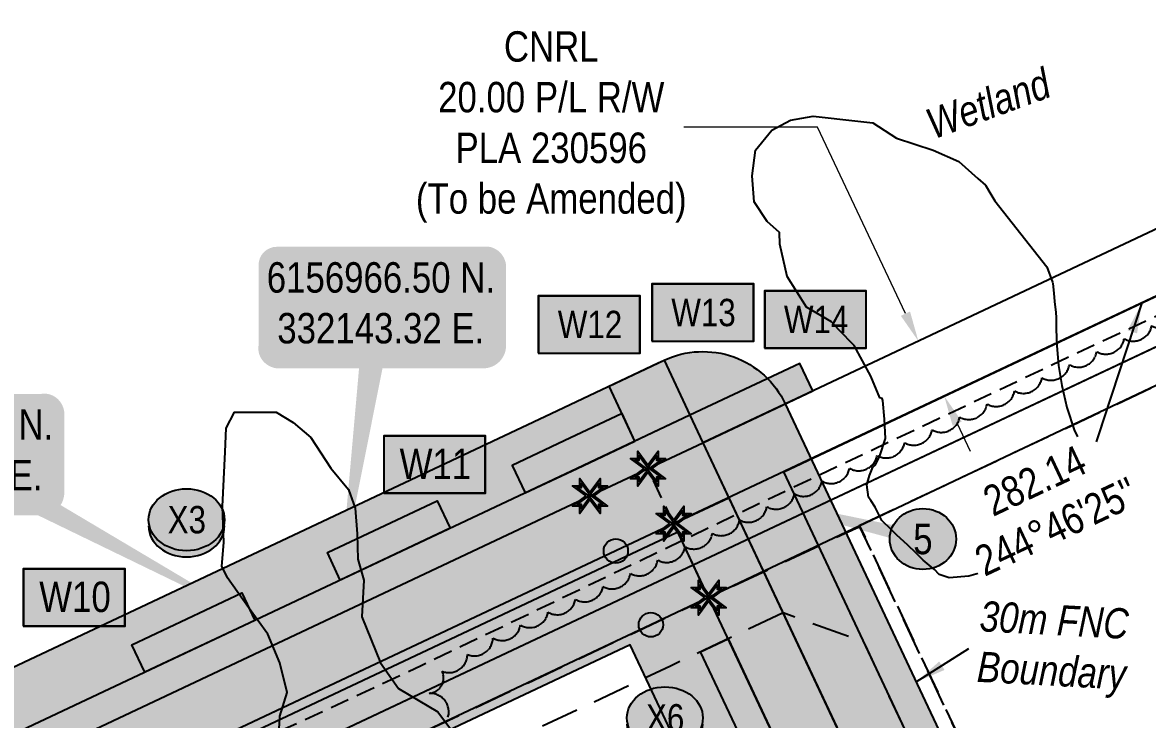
# Model space of a CAD drawing. Extents: x 328899 to 333357, y 6155734 to 6158534.
# Drawn here: x 332038.7 to 332409, y 6156920.6 to 6157149.9 of the extents above; entities that cross this region are included whole.
import ezdxf
from ezdxf.enums import TextEntityAlignment as Align

# ---------------------------------------------------------------- set-up
doc = ezdxf.new("R2010")
doc.units = 0
doc.header["$LTSCALE"] = 5
for name, pattern in [('0', [1, 1, 0]), ('foc-ACCESSROAD', [3.75, 2.5, -1.25]), ('foc-TRAV', [1.875, 1.25, -0.625]), ('UG_PIPE', [1.875, 1.25, -0.625])]:
    doc.linetypes.add(name, pattern=pattern)
for name, color, linetype in [('AS-PIPE-UG', 44, 'UG_PIPE'), ('C-AR', 13, 'foc-ACCESSROAD'), ('C-RW', 13, 'Continuous'), ('C-WS', 13, 'foc-ACCESSROAD'), ('DETAIL-T', 7, 'Continuous'), ('F-RW', 190, 'Continuous'), ('L-BD', 7, 'Continuous'), ('L-MON', 1, 'Continuous'), ('P-CROSSINGS', 250, 'Continuous'), ('P-ELEVATION', 7, 'Continuous'), ('P-FNC BUFFER-H 30m', 51, 'Continuous'), ('P-FNC BUFFER-T', 40, 'Continuous'), ('P-PROPOSED', 10, 'Continuous'), ('P-PROPOSED-H', 21, 'Continuous'), ('P-TEMP-BLOCKS', 250, 'Continuous'), ('P-TEMP-BLUE', 146, 'Continuous'), ('P-TRAV', 4, 'foc-TRAV'), ('P-WORKAREA', 113, 'Continuous'), ('P-WORKAREA-H', 111, 'Continuous'), ('T-BUSH', 110, '0'), ('WETLAND', 143, 'Continuous'), ('WETLAND-T', 146, 'Continuous')]:
    doc.layers.add(name, color=color, linetype=linetype)
doc.layers.add('C-RW-T', color=13, linetype='Continuous', lineweight=9)
doc.layers.add('P-EXISTINGDISPO', color=175, linetype='Continuous', plot=False)
doc.layers.add('P-TEMP-BLUE-H', color=7, linetype='Continuous', true_color=0x99e6ff)
doc.styles.add('80', font='ARIALN.TTF', dxfattribs={"height": 10})
doc.styles.add('80CG', font='ARIALN.TTF', dxfattribs={"height": 10})
doc.styles.add('80L', font='ARIALN.TTF', dxfattribs={"height": 10})
doc.styles.add('Crossing', font='ARIALN.TTF', dxfattribs={"height": 10})
doc.dimstyles.new('Compass 5 000', dxfattribs={"dimscale": 5, "dimtxt": 9, "dimasz": 2, "dimexe": 0.2, "dimexo": 0.0625, "dimgap": 0.5, "dimtad": 0, "dimtih": 1, "dimtoh": 1, "dimzin": 0, "dimdsep": 46, "dimtxsty": '80CG', "dimcen": 0.1, "dimse1": 1, "dimse2": 1, "dimclrd": 256, "dimclrt": 256, "dimaunit": 1, "dimadec": 4, "dimazin": 0, "dimtfac": 0.06, "dimtofl": 0, "dimtmove": 0, "dimatfit": 1, "dimfxl": 0.2, "dimtolj": 1, "dimtzin": 0, "dimlwd": -1, "dimarcsym": 0})

# ---------------------------------------------------------------- blocks, each defined once
blk = doc.blocks.new('fdia')
at = {"color": 255, "const_width": 1}
blk.add_lwpolyline([(-0.5, 0, 1), (0.5, 0, 1)], format="xyb", close=True, dxfattribs=at)
blk = doc.blocks.new('Fdiaa')
blk.add_blockref('fdia', (0, 0))
blk = doc.blocks.new('fdib')
at = {"color": 1, "const_width": 1.6}
blk.add_lwpolyline([(-0.3999999999996362, 0, 0.9999999999999998), (0.3999999999996362, 0, 1)], format="xyb", close=True, dxfattribs=at)
at = {"color": 1}
blk.add_circle((0, 0), 0.8, dxfattribs=at)
blk = doc.blocks.new('Fdibb')
blk.add_blockref('fdib', (0, 0))
blk = doc.blocks.new('fdicc')
for name in ['Fdibb', 'Fdiaa']:
    blk.add_blockref(name, (0, 0))
blk = doc.blocks.new('FDI')
blk.add_blockref('fdicc', (0, 0))
blk = doc.blocks.new('xing2')
h = blk.add_hatch(color=50)
h.dxf.hatch_style = 1
edge = h.paths.add_edge_path()
edge.add_ellipse((0, 0), major_axis=(-12.5, 0), ratio=0.8162973455633619, start_angle=0, end_angle=360)
h = blk.add_hatch(color=250)
h.dxf.hatch_style = 1
edge = h.paths.add_edge_path()
edge.add_ellipse((0, -2.047489049626165), major_axis=(-12.5, 0), ratio=0.8162973455633619, start_angle=0, end_angle=180)
edge.add_line((12.5, -2.047489049626165), (12.5, 0))
edge.add_ellipse((0, 0), major_axis=(-12.5, 0), ratio=0.8162973455633619, start_angle=0, end_angle=180, ccw=False)
edge.add_line((-12.5, 0), (-12.5, -2.047489049626165))
at = {"color": 250}
blk.add_ellipse((0, 0), major_axis=(-12.5, 0), ratio=0.8162973455633619, dxfattribs=at)
blk.add_ellipse((0, -2.047489049626165), major_axis=(-12.5, 0), ratio=0.8162973455633619, start_param=0, end_param=3.141592653589793, dxfattribs=at)
at = {"color": 250, "style": 'Crossing'}
blk.add_attdef('CROSSING', text='', height=9, dxfattribs=at).set_placement((0.08916442567715421, 0.0199513138486509), align=Align.MIDDLE_CENTER)
at = {"color": 250, "style": 'Crossing', "flags": 1}
for tag, p in [('OWNER', (0.08916442567715421, -12.49201765665748)), ('DESCRIPTION', (0.08916442567715421, -25.770021277247)), ('LOCATION', (0.08916442567715421, -39.30337514164421)), ('DWG_REF', (0.08916442567715421, -52.83672900604233))]:
    blk.add_attdef(tag, text='', height=9, dxfattribs=at).set_placement(p, align=Align.MIDDLE_CENTER)
blk = doc.blocks.new('Temp_Area5')
at = {"true_color": 0x99e6ff}
h = blk.add_hatch(color=141, dxfattribs=at)
h.dxf.hatch_style = 1
h.paths.add_polyline_path([(-16.82711371331243, -9.436567862801894), (16.33187767662457, -9.436567862801894), (16.33187767662457, 9.053714016554295), (-16.82711371331243, 9.053714016554295)])
at = {"color": 250}
for points in [[(-17.02711371331247, -9.636567862801712), (16.53187767662462, -9.636567862801712), (16.53187767662462, 9.253714016554113), (-17.02711371331247, 9.253714016554113)], [(-16.92711371331245, -9.536567862801803), (16.43187767662459, -9.536567862801803), (16.43187767662459, 9.153714016554204), (-16.92711371331245, 9.153714016554204)]]:
    blk.add_lwpolyline(points, close=True, dxfattribs=at)
at = {"color": 250, "style": '80L'}
blk.add_attdef('TEMPORARY', text='', height=9, dxfattribs=at).set_placement((0.001048257894581184, -0.1484938545327168), align=Align.MIDDLE_CENTER)
blk = doc.blocks.new('*U61')
h = blk.add_hatch(color=254)
edge = h.paths.add_edge_path()
edge.add_line((-33.99999999999998, -20), (33.99999999999998, -20))
edge.add_arc((33.99999999999999, -13.99999999999999), 6.000000000000007, 269.9999999999999, 359.9999999999999)
edge.add_line((39.99999999999999, -14), (39.99999999999999, 12.5))
edge.add_arc((33.99999999999999, 12.49999999999999), 6.000000000000007, 6.785183320455494e-14, 90.00000000000007)
edge.add_line((33.99999999999998, 18.5), (-33.99999999999998, 18.5))
edge.add_arc((-33.99999999999999, 12.49999999999999), 6.000000000000007, 89.99999999999993, 179.9999999999999)
edge.add_line((-39.99999999999999, 12.5), (-39.99999999999999, -14))
edge.add_arc((-33.99999999999999, -13.99999999999999), 6.000000000000007, 180, 270.0000000000001)
at = {"color": 1, "flags": 128}
blk.add_lwpolyline([(-33.99999999999998, -20, 3, 3, 0), (33.99999999999998, -20, 3, 3, 0.4142135623730951), (39.99999999999999, -14, 3, 3, 0), (39.99999999999999, 12.5, 3, 0, 0.4142135623730951), (33.99999999999998, 18.5, 0, 0, 0), (-33.99999999999998, 18.5, 0, 0, 0.4142135623730951), (-39.99999999999999, 12.5, 0, 0, 0), (-39.99999999999999, -14, 0, 3, 0.4142135623730951)], format="xyseb", close=True, dxfattribs=at)
blk.add_lwpolyline([(104.2117593591908, -56.04302892790226, 0, 10, 0), (0, 0, 5, 5, 0)], format="xyseb", dxfattribs=at)
at = {"color": 1, "style": '80'}
blk.add_attdef('ENTER_TEXT_001', (-36.33356070941338, -4.996589358799454), '', height=10, dxfattribs=at)
blk = doc.blocks.new('*U62')
h = blk.add_hatch(color=254)
edge = h.paths.add_edge_path()
edge.add_line((-33.99999999999998, -20), (33.99999999999998, -20))
edge.add_arc((33.99999999999999, -13.99999999999999), 6.000000000000007, 269.9999999999999, 359.9999999999999)
edge.add_line((39.99999999999999, -14), (39.99999999999999, 12.5))
edge.add_arc((33.99999999999999, 12.49999999999999), 6.000000000000007, 6.785183320455494e-14, 90.00000000000007)
edge.add_line((33.99999999999998, 18.5), (-33.99999999999998, 18.5))
edge.add_arc((-33.99999999999999, 12.49999999999999), 6.000000000000007, 89.99999999999993, 179.9999999999999)
edge.add_line((-39.99999999999999, 12.5), (-39.99999999999999, -14))
edge.add_arc((-33.99999999999999, -13.99999999999999), 6.000000000000007, 180, 270.0000000000001)
at = {"color": 1, "flags": 128}
blk.add_lwpolyline([(-33.99999999999998, -20, 3, 3, 0), (33.99999999999998, -20, 3, 3, 0.4142135623730951), (39.99999999999999, -14, 3, 3, 0), (39.99999999999999, 12.5, 3, 0, 0.4142135623730951), (33.99999999999998, 18.5, 0, 0, 0), (-33.99999999999998, 18.5, 0, 0, 0.4142135623730951), (-39.99999999999999, 12.5, 0, 0, 0), (-39.99999999999999, -14, 0, 3, 0.4142135623730951)], format="xyseb", close=True, dxfattribs=at)
blk.add_lwpolyline([(-13.081570258076, -91.16449084461185, 0, 10, 0), (0, 0, 5, 5, 0)], format="xyseb", dxfattribs=at)
at = {"color": 1, "style": '80'}
blk.add_attdef('ENTER_TEXT_001', (-36.33356070941338, -4.996589358799454), '', height=10, dxfattribs=at)
blk = doc.blocks.new('Temporary Area')
at = {"true_color": 0x99e6ff}
h = blk.add_hatch(color=141, dxfattribs=at)
h.dxf.hatch_style = 1
h.paths.add_polyline_path([(-16.82711371331243, -9.436567862801894), (16.33187767662457, -9.436567862801894), (16.33187767662457, 9.053714016554295), (-16.82711371331243, 9.053714016554295)])
at = {"color": 250}
for points in [[(-17.02711371331247, -9.636567862801712), (16.53187767662462, -9.636567862801712), (16.53187767662462, 9.253714016554113), (-17.02711371331247, 9.253714016554113)], [(-16.92711371331245, -9.536567862801803), (16.43187767662459, -9.536567862801803), (16.43187767662459, 9.153714016554204), (-16.92711371331245, 9.153714016554204)]]:
    blk.add_lwpolyline(points, close=True, dxfattribs=at)
at = {"color": 250, "style": '80L'}
blk.add_attdef('TEMPORARY', text='', height=9, dxfattribs=at).set_placement((0.001048257894581184, -0.1484938545327168), align=Align.MIDDLE_CENTER)
blk = doc.blocks.new('TEMP')
h = blk.add_hatch(color=255)
h.dxf.hatch_style = 1
h.paths.add_polyline_path([(-5.274161e-10, 0.2514284397220763), (-0.6656854269836912, 1.152061669657268), (-0.6656854269836914, 0.6656854303339061), (-1.152061663105632, 0.6656854303339061), (-0.2514284404497629, 5.273253e-10), (-1.152061661774314, -0.665685419564579), (-0.6656854224511335, -0.6656854195645793), (-0.6656854224511335, -1.152061655686338), (-5.273251e-10, -0.2514284436956587), (0.6656854183820542, -1.152061663420681), (0.6656854183820542, -0.6656854208922597), (1.152061656810019, -0.6656854053035205), (0.2514284429676993, 5.273253e-10), (1.152061671303363, 0.6656854258011663), (0.6656854287749412, 0.6656854258011663), (0.6656854131859291, 1.15206166422904)])
h.paths.add_polyline_path([(0.5656854229146121, 0.8485281473411305), (0.5656854319800914, 0.5656854258011663), (0.8485281444547581, 0.5656854258011663), (0.0831890339399251, 0), (0.8485281399220186, -0.5656854150320215), (0.5656854183820542, -0.5656854240973189), (0.5656854183820542, -0.8485281365719859), (0, -0.08318903609469999), (-0.5656854224511337, -0.8485281320390644), (-0.5656854224511337, -0.5656854195645792), (-0.8485281349258001, -0.5656854195645794), (-0.0831890328488955, 0), (-0.8485281394583584, 0.5656854303339058), (-0.5656854269836913, 0.5656854303339061), (-0.5656854269836913, 0.8485281428085727), (0, 0.0831890306941206)], flags=16)
h = blk.add_hatch(color=1)
h.dxf.hatch_style = 1
h.paths.add_polyline_path([(0, 0.0831890306941205), (-0.5656854269836911, 0.8485281428085727), (-0.5656854269836912, 0.5656854303339061), (-0.8485281394583578, 0.5656854303339061), (-0.0831890328488953, -1e-16), (-0.8485281349258001, -0.5656854195645793), (-0.5656854224511337, -0.5656854195645793), (-0.5656854224511337, -0.848528132039064), (0, -0.08318903609469999), (0.5656854183820542, -0.8485281365719856), (0.5656854183820542, -0.5656854240973191), (0.8485281399220184, -0.5656854150320213), (0.0831890339399251, -1e-16), (0.8485281444547581, 0.5656854258011663), (0.5656854319800914, 0.5656854258011663), (0.5656854229146121, 0.8485281473411308)])
at = {"color": 1}
for p, q in [((-0.0831890328488953, 0), (0.0831890339399252, 0)), ((0, 0.0831890306941205), (0, -0.08318903609469999))]:
    blk.add_line(p, q, dxfattribs=at)
at = {"color": 255, "flags": 128}
blk.add_lwpolyline([(-0.251428440449763, 5.27325e-10), (-1.152061663105632, 0.6656854303339061), (-0.6656854269836914, 0.6656854303339061), (-0.6656854269836914, 1.152061669657268), (-5.274159999999999e-10, 0.2514284397220763), (0.6656854131859291, 1.15206166422904), (0.6656854287749412, 0.6656854258011663), (1.152061671303363, 0.6656854258011663), (0.2514284429676991, 5.27325e-10), (1.152061656810019, -0.6656854053035204), (0.6656854183820542, -0.6656854208922596), (0.6656854183820542, -1.152061663420681), (-5.27325e-10, -0.2514284436956586), (-0.6656854224511335, -1.152061655686338), (-0.6656854224511335, -0.6656854195645793), (-1.152061661774314, -0.6656854195645793)], close=True, dxfattribs=at)
at = {"color": 1, "flags": 128}
blk.add_lwpolyline([(-0.0831890328488953, 0), (-0.8485281394583578, 0.5656854303339061), (-0.5656854269836913, 0.5656854303339061), (-0.5656854269836913, 0.8485281428085727), (0, 0.0831890306941205), (0.5656854229146121, 0.8485281473411305), (0.5656854319800914, 0.5656854258011663), (0.8485281444547581, 0.5656854258011663), (0.0831890339399252, 0), (0.8485281399220184, -0.5656854150320214), (0.5656854183820542, -0.5656854240973189), (0.5656854183820542, -0.8485281365719856), (0, -0.08318903609469999), (-0.5656854224511335, -0.848528132039064), (-0.5656854224511335, -0.5656854195645792), (-0.8485281349258001, -0.5656854195645792)], close=True, dxfattribs=at)
blk = doc.blocks.new('*U87')
at = {"layer": 'P-ELEVATION'}
h = blk.add_hatch(color=111, dxfattribs=at)
h.dxf.hatch_style = 1
edge = h.paths.add_edge_path()
edge.add_ellipse((0, 0), major_axis=(-10.94338366431845, 0), ratio=0.9137941524069553, start_angle=0, end_angle=360)
at = {"layer": 'P-ELEVATION', "color": 7, "flags": 128}
blk.add_lwpolyline([(0, 0, 5, 0, 0), (-77.23937334967174, 18.37351575951181, 0, 0, 0)], format="xyseb", dxfattribs=at)
at = {"layer": 'P-ELEVATION', "color": 7}
blk.add_ellipse((0, 0), major_axis=(-10.94338366431845, 0), ratio=0.9137941524069553, dxfattribs=at)
at = {"layer": 'P-ELEVATION', "style": '80'}
blk.add_attdef('BEND', text='', height=10, dxfattribs=at).set_placement((0, 0), align=Align.MIDDLE_CENTER)

msp = doc.modelspace()

# ---------------------------------------------------------------- hatches: boundary and pattern name
at = {"layer": 'P-FNC BUFFER-H 30m'}
h = msp.add_hatch(color=256, dxfattribs=at)
h.dxf.hatch_style = 1
edge = h.paths.add_edge_path()
edge.add_line((332289.7991800788, 6157024.455559641), (332365.1867787196, 6156864.436049231))
edge.add_line((332365.1867787196, 6156864.436049231), (332459.791656351, 6156909.008017061))
edge.add_arc((332472.5752728845, 6156881.874539749), 29.99410680017081, 25.226913907498613, 115.22691390715539, ccw=False)
edge.add_line((332499.7087501967, 6156894.658156282), (332506.1005584634, 6156881.091417626))
edge.add_arc((332478.9670811515, 6156868.307801092), 29.99410680019611, -64.7735195665457, 25.22691390934449, ccw=False)
edge.add_line((332491.7504924048, 6156841.174227065), (332351.9198955119, 6156775.295989863))
edge.add_arc((332339.1364842584, 6156802.429563889), 29.99410679973987, 205.2252623869749, 295.2264804338565, ccw=False)
edge.add_line((332312.0026384766, 6156789.646729467), (332238.7474642746, 6156945.143901236))
edge.add_line((332238.7474642746, 6156945.143901237), (331695.5779360043, 6156689.228027062))
edge.add_arc((331682.7939931321, 6156716.361350621), 29.99410679971202, 267.81965160257363, 295.2276030149962, ccw=False)
edge.add_line((331681.6528651051, 6156686.388958832), (331577.7790465242, 6156690.343709148))
edge.add_line((331577.7790465242, 6156690.343709148), (331574.9335603773, 6156610.512903241))
edge.add_arc((331544.9584890768, 6156611.581333519), 29.99410679998337, 266.0378283350558, 357.9586156875975, ccw=False)
edge.add_line((331542.8859611478, 6156581.658915991), (331383.823260166, 6156592.676137107))
edge.add_line((331383.823260166, 6156592.676137107), (331127.2556621232, 6156606.194892488))
edge.add_arc((331128.8338866906, 6156636.14744914), 29.9941068002374, 176.9845718745848, 266.98382800908223, ccw=False)
edge.add_line((331098.881309552, 6156637.725284835), (331107.8488527805, 6156807.959125333))
edge.add_arc((331137.8014299191, 6156806.381289638), 29.994106799993, 86.98457187189712, 176.9845718745848, ccw=False)
edge.add_line((331139.3792656165, 6156836.333866776), (331159.3476503755, 6156835.281976311))
edge.add_arc((331157.7698146782, 6156805.329399171), 29.9941068007608, -3.0154281254210105, 86.98457187210158, ccw=False)
edge.add_line((331187.7223918167, 6156803.751563475), (331181.3845406067, 6156683.438036762))
edge.add_line((331181.3845406066, 6156683.438036762), (331388.4439858273, 6156672.527906213))
edge.add_arc((331386.8657612912, 6156642.57534956), 29.99410679952287, 86.03782839663091, 86.98382806879061, ccw=False)
edge.add_line((331388.938289188, 6156672.49776709), (331496.8414743954, 6156665.02402722))
edge.add_line((331496.8414743954, 6156665.02402722), (331499.630564349, 6156743.272624177))
edge.add_arc((331529.6056356496, 6156742.204193898), 29.99410680004152, 87.81965159912988, 177.9586156876015, ccw=False)
edge.add_line((331530.7467636784, 6156772.176585687), (331672.5148485456, 6156766.779100682))
edge.add_line((331672.5148485456, 6156766.779100682), (332212.7154244664, 6157021.29620406))
edge.add_line((332212.7154244662, 6157021.29620406), (332247.9749435509, 6157037.907560405))
edge.add_line((332247.9749435509, 6157037.907560406), (332249.8823158264, 6157038.806155775))
edge.add_arc((332262.6654609548, 6157011.67245637), 29.99410679994406, 25.225830092916112, 115.22591847965961, ccw=False)
at = {"layer": 'P-PROPOSED-H'}
h = msp.add_hatch(color=256, dxfattribs=at)
h.dxf.hatch_style = 1
h.paths.add_polyline_path([(332262.6654609549, 6157011.67245637), (332350.8364046757, 6156824.518713567), (332472.5752728846, 6156881.874539749), (332478.9670811514, 6156868.307801093), (332339.1364842585, 6156802.429563889), (332253.0982176451, 6156985.061129072), (332234.022, 6156976.073999997), (331682.7939931342, 6156716.361350622), (331548.8749999995, 6156721.459999998), (331544.9584890768, 6156611.581333519), (331385.6487608224, 6156622.61566458), (331128.8338866906, 6156636.14744914), (331137.8014299191, 6156806.381289638), (331157.7698146781, 6156805.329399172), (331149.854148256, 6156655.063684189), (331386.8657612598, 6156642.575349561), (331525.7116832031, 6156632.958411002), (331529.6056356495, 6156742.204193897), (331678.6824068707, 6156736.528447921), (332225.4993697854, 6156994.162881655), (332260.7580886736, 6157010.773860999)])
at = {"layer": 'P-TEMP-BLUE-H'}
h = msp.add_hatch(color=256, dxfattribs=at)
h.dxf.hatch_style = 1
h.paths.add_polyline_path([(332249.8788258318, 6157038.804066288), (332258.4007154459, 6157020.714835758), (332240.3115825081, 6157012.192739013), (332231.7896928946, 6157030.281969531)])
h = msp.add_hatch(color=256, dxfattribs=at)
h.dxf.hatch_style = 1
h.paths.add_polyline_path([(332298.843535998, 6157028.7161147), (332294.582487622, 6157037.760681172), (332258.4046878068, 6157020.716707233), (332262.6656326143, 6157011.672091967)])
h = msp.add_hatch(color=256, dxfattribs=at)
h.dxf.hatch_style = 1
h.paths.add_polyline_path([(332262.6654609547, 6157011.67245637), (332258.4005437866, 6157020.715200161), (332221.2383214096, 6157003.207448089), (331676.6265540959, 6156746.611998868), (331519.9709534745, 6156752.576290848), (331516.0882802673, 6156643.646949737), (331387.4742614817, 6156652.555192052), (331190.3168356943, 6156662.943577146), (331189.7908904621, 6156652.959384765), (331386.8657612602, 6156642.575349561), (331525.7116832034, 6156632.958410996), (331529.6056356495, 6156742.204193897), (331678.6824068707, 6156736.528447921), (332225.4993697857, 6156994.162881649)])
h = msp.add_hatch(color=256, dxfattribs=at)
h.dxf.hatch_style = 1
h.paths.add_polyline_path([(332204.1352838522, 6156995.149301225), (332221.2383214096, 6157003.207448089), (332240.3114108493, 6157012.193103409), (332236.0503624727, 6157021.237669877), (332216.9772730329, 6157012.252014558), (332199.8739687465, 6157004.193742027)])
h = msp.add_hatch(color=256, dxfattribs=at)
h.dxf.hatch_style = 1
h.paths.add_polyline_path([(332143.3185156893, 6156966.495300444), (332139.0572005822, 6156975.539741246), (332175.2349637939, 6156992.585001669), (332179.4962788963, 6156983.540560867)])
h = msp.add_hatch(color=256, dxfattribs=at)
h.dxf.hatch_style = 1
h.paths.add_polyline_path([(332078.9765701168, 6156936.180401992), (332074.7152550132, 6156945.224842794), (332110.8930182213, 6156962.270103217), (332115.1543333273, 6156953.225662415)])
h = msp.add_hatch(color=256, dxfattribs=at)
h.dxf.hatch_style = 1
h.paths.add_polyline_path([(332270.9587040911, 6156947.149061277), (332288.0024833181, 6156910.970600242), (332278.9578680583, 6156906.709655436), (332261.9137452102, 6156942.888845872)])
at = {"layer": 'P-WORKAREA-H'}
h = msp.add_hatch(color=256, dxfattribs=at)
h.dxf.hatch_style = 1
h.paths.add_polyline_path([(332254.2267909222, 6156982.277340535), (332253.0982176451, 6156985.061129072), (332234.022, 6156976.073999954), (331682.7941124175, 6156716.361346038), (331684.0725069491, 6156713.648013797), (332235.3003945317, 6156973.360667691)])

# ---------------------------------------------------------------- linework, layer by layer
at = {"layer": 'AS-PIPE-UG', "flags": 128}
msp.add_lwpolyline([(331649.7279999963, 6156661.422), (331649.731, 6156669.514), (331650.7519999963, 6156684.876), (331652.083, 6156692.607000059), (331655.102, 6156694.16700006), (331662.127, 6156697.447), (331677.16, 6156705.088), (331687.3119999963, 6156709.624), (331750.6129999963, 6156740.968), (331822.128, 6156774.525), (331873.4439999963, 6156799.897), (331944.535, 6156834.29000006), (332056.1869999971, 6156886.228), (332129.395, 6156919.54500006), (332169.9289999963, 6156938.4), (332281.8679999963, 6156992.034), (332392.035, 6157044.146), (332504.291, 6157096.11), (332566.479, 6157126.087), (332646.057, 6157163.211), (332718.516, 6157197.938), (332797.194, 6157235.209), (332905.727, 6157284.436), (332933.5449999963, 6157301.382), (332945.586, 6157310.193), (332955.8029999963, 6157318.22), (332967.926, 6157328.257), (333005.6379999963, 6157361.058), (333016.464, 6157372.965000059), (333021.819, 6157381.536), (333027.308, 6157391.865), (333046.8959999963, 6157440.751), (333054.598, 6157457.711), (333060.9099999962, 6157469.859), (333084.8268947687, 6157509.33789668)], dxfattribs=at)
at = {"layer": 'C-AR', "flags": 128}
for points in [[(332289.0507267153, 6156955.670928819), (332251.9641957973, 6156938.203009526), (331702.9168195954, 6156679.430826664), (331705.0480654181, 6156674.908876454), (331686.9602645793, 6156666.383893167), (331683.7279684888, 6156661.469838759), (331681.6235962128, 6156606.335892026), (331649.653000001, 6156607.541), (331650.4061869644, 6156627.522906527), (331662.658754622, 6156627.06105506), (331663.959, 6156667.801999984), (331673.3440000004, 6156682.069999984), (332245.575, 6156951.771), (332314.32352143, 6156984.151855951), (332367.5750133354, 6156871.092419281), (332354.004544488, 6156864.700668775), (332315.6616028979, 6156946.101662457), (332289.0507267142, 6156955.67092882)], [(332289.0507267151, 6156955.670928819), (332251.9641957973, 6156938.203009526), (331702.9168195953, 6156679.430826664), (331705.0480654181, 6156674.908876454), (331686.9602645793, 6156666.383893167), (331683.7279684888, 6156661.469838759), (331681.6235962127, 6156606.335892026), (331649.653000001, 6156607.541), (331650.4061869644, 6156627.522906527), (331662.658754622, 6156627.06105506), (331663.959, 6156667.801999984), (331673.333317419, 6156682.053759273), (332245.5549999964, 6156951.778), (332314.3151902358, 6156984.145919129), (332367.5750133354, 6156871.092419281), (332354.004544488, 6156864.700668775), (332315.6616028979, 6156946.10166246), (332289.050726714, 6156955.67092882)]]:
    msp.add_lwpolyline(points, close=True, dxfattribs=at)
at = {"layer": 'C-RW'}
msp.add_line((332262.6654609549, 6157011.672456373), (332344.4391497134, 6156838.082886078), dxfattribs=at)
at = {"layer": 'C-RW', "flags": 128}
msp.add_lwpolyline([(333054.5718978767, 6157510.479816888), (333027.5774735327, 6157469.115176972), (332994.9892650492, 6157386.732364502), (332924.4616498809, 6157323.460535921), (332499.7609032435, 6157123.372132935), (332262.6654609549, 6157011.672456373), (332350.8364046757, 6156824.518713569), (332472.5752728846, 6156881.874539751), (332466.1834646178, 6156895.441278406), (332362.5321179806, 6156846.607173829), (332289.2764835191, 6157002.105322576), (332508.2829999963, 6157105.283), (332935.63, 6157306.618), (333011.856, 6157375.033), (333045.428, 6157459.88), (333077.8621383092, 6157509.600768832)], dxfattribs=at)
at = {"layer": 'C-RW-T'}
for p, q in [((332300.4249148842, 6157115.541804905), (332256.4310731598, 6157115.541804905)), ((332329.3516527054, 6157054.141468694), (332300.4249148842, 6157115.541804905))]:
    msp.add_line(p, q, dxfattribs=at)
msp.add_solid([(332330.85908045, 6157054.851643423), (332327.8442249614, 6157053.431293963), (332333.6127010821, 6157045.096902225)], dxfattribs=at)
at = {"layer": 'C-WS', "flags": 128}
msp.add_lwpolyline([(332314.1736262513, 6156984.446449627), (332495.3380127791, 6157069.792184064), (332583.7143321188, 6156882.158448965), (332402.5435747081, 6156796.826230321)], close=True, dxfattribs=at)
at = {"layer": 'F-RW', "flags": 128}
msp.add_lwpolyline([(333077.8621383092, 6157509.600768832), (333045.428, 6157459.88), (333011.85, 6157374.995), (332935.634, 6157306.62), (332508.2829999963, 6157105.283), (332234.022, 6156976.074), (331583.2021284532, 6156669.438287495), (331589.5937010171, 6156655.871437787), (332240.4135725611, 6156962.507150298), (332514.6746949136, 6157091.716207939), (332944.0132826847, 6157293.989616091), (333024.495551213, 6157366.191976624), (333058.8164242237, 6157452.954955532), (333095.3376844981, 6157508.941185907)], dxfattribs=at)
at = {"layer": 'F-RW'}
for points in [[(331615.4560000002, 6156605.006000003), (331616.062229034, 6156608.859976429), (331629.9158817417, 6156608.329037975), (331630.7487863477, 6156608.297117014), (331649.643, 6156607.573), (331651.853057304, 6156658.512442214), (331652.5971919408, 6156685.555719374), (332240.4135725611, 6156962.507150298), (332416.3596728096, 6157045.398336676), (332447.1042657816, 6157059.882634946), (332514.6746949136, 6157091.716207939), (332646.1626409863, 6157153.66385425), (332654.1829136339, 6157157.442428879), (332899.5526866963, 6157273.04298676), (332919.1471976322, 6157272.281336694), (332948.4650991355, 6157282.982928437), (332984.3199067899, 6157296.070812642), (333023.9892820222, 6157310.550920828), (333044.5571954171, 6157362.546493183), (333054.320860198, 6157387.228984293), (333256.4385845159, 6157385.576048494), (333356.461258224, 6157384.73805192)], [(333355.8922405877, 6157369.747143808), (333255.869505709, 6157370.585918008), (333073.0836851448, 6157372.1127676), (333055.1042041058, 6157359.912842374), (333032.2011912977, 6157300.779213359), (332967.9600098201, 6157277.3288868), (332947.0167564866, 6157269.684137796), (332921.0421078014, 6157260.203210323), (332901.192709122, 6157260.974276215), (332654.1020615376, 6157144.575049276), (332646.0816778928, 6157140.797368618), (332518.7764035503, 6157080.833947781), (332446.7626876035, 6157046.908477226), (332416.0239198525, 6157032.427705023), (332245.5549999963, 6156951.778), (331673.3440000004, 6156682.069999984), (331663.959, 6156667.801999984), (331663.6414080957, 6156657.850805781), (331661.4608216222, 6156595.344660199), (331629.2908553805, 6156596.574337579)]]:
    msp.add_lwpolyline(points, dxfattribs=at)
at = {"layer": 'P-EXISTINGDISPO', "flags": 128}
msp.add_lwpolyline([(332271.1869354779, 6156993.58303026), (332282.6560509601, 6156969.236338085), (332264.567107039, 6156960.716365943), (332253.0982176451, 6156985.061129075)], close=True, dxfattribs=at)
at = {"layer": 'P-FNC BUFFER-H 30m', "flags": 128}
for points in [[(331388.938289188, 6156672.497767093), (331496.8414743954, 6156665.024027222), (331499.6305643489, 6156743.272624179, -0.4149241185331661), (331530.7467636784, 6156772.17658569), (331672.5148485456, 6156766.779100684), (332212.7154244662, 6157021.296204063), (332247.9749435509, 6157037.907560408), (332249.8823158265, 6157038.806155777, -0.4142140142004182), (332289.7991800788, 6157024.455559643), (332365.1867787196, 6156864.436049233), (332459.791656351, 6156909.008017063, -0.4142135623736185)], [(332491.7504924048, 6156841.174227068), (332351.9198955119, 6156775.295989865, -0.4142197889788869), (332312.0026384766, 6156789.646729471), (332238.7474642746, 6156945.14390124), (331695.5779360043, 6156689.228027064, -0.1201631413150154), (331681.6528651051, 6156686.388958835), (331577.7790465242, 6156690.343709151), (331574.9335603773, 6156610.512903243, -0.4240669703602595), (331542.8859611478, 6156581.658915994), (331383.823260166, 6156592.676137111)]]:
    msp.add_lwpolyline(points, format="xyb", dxfattribs=at)
at = {"layer": 'P-PROPOSED', "flags": 128}
msp.add_lwpolyline([(332262.6654609549, 6157011.672456373), (332350.8364046757, 6156824.518713569), (332472.5752728846, 6156881.874539751), (332478.9670811514, 6156868.307801095), (332339.1364842585, 6156802.429563891), (332253.0982176451, 6156985.061129075), (332234.022, 6156976.074), (331682.7939931342, 6156716.361350625), (331548.8749999995, 6156721.46), (331544.9584890768, 6156611.581333523), (331385.6487608224, 6156622.615664583), (331128.8338866906, 6156636.147449142), (331137.8014299191, 6156806.38128964), (331157.7698146781, 6156805.329399175), (331149.854148256, 6156655.063684192), (331386.8657612598, 6156642.575349564), (331525.7116832031, 6156632.958411005), (331529.6056356495, 6156742.2041939), (331678.6824068707, 6156736.528447924), (332225.4993697854, 6156994.162881658), (332260.7580886736, 6157010.773861001)], close=True, dxfattribs=at)
at = {"layer": 'P-TEMP-BLUE', "flags": 128}
for points in [[(332249.8786541729, 6157038.804430689), (332258.4005437869, 6157020.715200163), (332240.3114108493, 6157012.193103413), (332231.7895212356, 6157030.282333933)], [(332298.843364339, 6157028.716479101), (332294.5823159631, 6157037.761045572), (332258.4045161478, 6157020.717071638), (332262.6654609553, 6157011.672456373)], [(332204.1352838522, 6156995.149301227), (332221.2383214096, 6157003.207448092), (332240.3114108493, 6157012.193103413), (332236.0503624727, 6157021.23766988), (332216.9772730329, 6157012.25201456), (332199.8739687465, 6157004.193742029)], [(332143.3185156893, 6156966.495300538), (332139.0572005822, 6156975.53974134), (332175.2349637939, 6156992.58500181), (332179.4962788963, 6156983.540560961)], [(332078.9765701168, 6156936.180402086), (332074.7152550132, 6156945.224842888), (332110.8930182213, 6156962.27010331), (332115.1543333273, 6156953.225662537)], [(332270.9585324321, 6156947.149425683), (332288.0023116588, 6156910.970964644), (332278.957696399, 6156906.710019836), (332261.9135735517, 6156942.889210271)]]:
    msp.add_lwpolyline(points, close=True, dxfattribs=at)
msp.add_lwpolyline([(332258.4005437871, 6157020.715200163), (332221.2383214096, 6157003.207448092), (331676.6265540959, 6156746.611998872), (331519.9709534745, 6156752.576290851), (331516.0882802673, 6156643.646949741), (331387.4742614817, 6156652.555192055), (331190.3168356943, 6156662.943577148), (331189.7908904621, 6156652.959384767), (331386.8657612602, 6156642.575349564), (331525.7116832034, 6156632.958411), (331529.6056356495, 6156742.2041939), (331678.6824068707, 6156736.528447924), (332225.4993697857, 6156994.162881653), (332262.6654609553, 6157011.672456373)], dxfattribs=at)
at = {"layer": 'P-TRAV', "flags": 128}
msp.add_lwpolyline([(332253.0982176451, 6156985.061129075), (332244.5763280181, 6157003.150359624)], dxfattribs=at)
at = {"layer": 'P-WORKAREA', "flags": 128}
msp.add_lwpolyline([(332253.0982176451, 6156985.061129075), (332234.022, 6156976.074), (331682.7941124175, 6156716.361346084), (331684.0725069491, 6156713.648013842), (332235.3003945317, 6156973.360667759), (332254.2267909222, 6156982.277340538)], close=True, dxfattribs=at)
at = {"layer": 'T-BUSH', "flags": 128}
msp.add_lwpolyline([(332178.7624607001, 6156921.33190449, 0.5205670499901006), (332172.6154756646, 6156929.217035485, 0.52056705), (332176.8512282302, 6156936.462447242, 0.52056705), (332185.1917351412, 6156941.975763856, 0.52056705), (332193.5813971077, 6156947.403040366, 0.52056705), (332202.6337973438, 6156951.647420866, 0.52056705), (332211.68619758, 6156955.891801365, 0.52056705), (332220.7385978161, 6156960.136181865, 0.52056705), (332229.7909980522, 6156964.380562365, 0.52056705), (332238.8291824727, 6156968.654595757, 0.52056705), (332247.8072005213, 6156973.054130704, 0.52056705), (332256.7852185711, 6156977.453665651, 0.52056705), (332265.7632366223, 6156981.85320062, 0.52056705), (332274.741254671, 6156986.252735567, 0.52056705), (332283.7277379864, 6156990.634534453, 0.52056705), (332292.7956758054, 6156994.845617399, 0.52056705), (332301.8636136257, 6156999.056700342, 0.52056705), (332310.9315514448, 6157003.267783287, 0.52056705), (332319.9994892626, 6157007.478866232, 0.52056705), (332329.0674270816, 6157011.689949177, 0.52056705), (332338.135364902, 6157015.901032122, 0.52056705), (332347.203302721, 6157020.112115066, 0.52056705), (332356.2350571108, 6157024.4000825, 0.52056705), (332365.2594760736, 6157028.703636641, 0.52056705), (332374.2838950365, 6157033.007190781, 0.52056705), (332383.3083139993, 6157037.310744922, 0.52056705), (332392.3327329622, 6157041.614299063, 0.52056705), (332401.3687091589, 6157045.893520595, 0.52056705), (332410.4064892844, 6157050.168944133, 0.52056705), (332419.4442694098, 6157054.444367631, 0.52056705), (332428.4820495352, 6157058.71979117, 0.52056705), (332437.5198296594, 6157062.995214669, 0.52056705), (332446.5576097848, 6157067.270638207, 0.52056705), (332455.5953899114, 6157071.546061706, 0.52056705), (332464.6331700368, 6157075.821485245, 0.52056705), (332473.6709501623, 6157080.096908743, 0.52056705), (332482.7087302877, 6157084.372332281, 0.52056705), (332491.7465104118, 6157088.64775578, 0.52056705), (332500.7965734836, 6157092.897102917, 0.52056705), (332509.8484601606, 6157097.142578564, 0.52056705), (332518.900346835, 6157101.388054211, 0.52056705), (332527.952233512, 6157105.633529857, 0.52056705), (332537.0046536606, 6157109.877867634, 0.52056705), (332546.0577982755, 6157114.12066018, 0.52056705), (332555.1109428918, 6157118.363452686, 0.52056705), (332564.1640875093, 6157122.606245212, 0.52056705), (332573.2172321243, 6157126.849037738, 0.52056705), (332582.2703767418, 6157131.091830264, 0.52056705), (332591.3179435759, 6157135.346320772, 0.52056705), (332600.3136718474, 6157139.709529287, 0.52056705), (332609.3094001177, 6157144.072737823, 0.52056705), (332618.3051283892, 6157148.435946358, 0.52056705), (332627.3008566606, 6157152.799154893, 0.52056705), (332636.2965849334, 6157157.16236343, 0.52056705), (332643.035419312, 6157163.075538831, 0.52056705), (332643.6198848889, 6157173.053827883, 0.52056705), (332643.7908227497, 6157183.045947613, 0.52056705), (332643.3108918816, 6157193.021621292, 0.52056705), (332644.1801956592, 6157202.978683964, 0.52056705), (332644.2930499293, 6157212.976082615, 0.52056705), (332644.4059041994, 6157222.973481265, 0.52056705), (332644.5187584695, 6157232.970879915, 0.52056705), (332644.6316127396, 6157242.968278565, 0.52056705), (332644.7444670097, 6157252.965677216, 0.52056705), (332644.8596017301, 6157262.963046525, 0.52056705), (332645.0040756908, 6157272.960038229, 0.52056705), (332645.1485496491, 6157282.957029933, 0.52056705), (332645.2930236098, 6157292.954021657, 0.52056705), (332645.4374975694, 6157302.951013341, 0.52056705), (332645.5819715288, 6157312.948005046, 0.52056705), (332645.7264454884, 6157322.94499675, 0.52056705), (332645.8709194466, 6157332.941988454, 0.52056705), (332645.9955278229, 6157342.939166498, 0.52056705), (332646.0386076323, 6157352.937109286, 0.52056705), (332646.0816874404, 6157362.935052074, 0.52056705), (332646.1247672485, 6157372.932994862, 0.52056705), (332646.1678470566, 6157382.930937651, 0.52056705), (332646.2109268646, 6157392.928880438, 0.52056705), (332646.2540066715, 6157402.926823226, 0.52056705), (332646.2020688532, 6157412.924406678, 0.52056705), (332646.0833715011, 6157422.921737663, 0.52056705), (332645.9646741502, 6157432.919068646, 0.52056705), (332645.8459767994, 6157442.91639963, 0.52056705), (332647.8513423566, 6157452.559995934, 0.52056705), (332648.0651773247, 6157462.528417159, 0.52056705), (332648.1161862856, 6157472.526322637, 0.52056705), (332648.1671952491, 6157482.524228115, 0.52056705), (332648.2182042099, 6157492.522133593, 0.52056705), (332648.2692131734, 6157502.52003907, 0.52056705), (332648.3202221343, 6157512.517944548, 0.52056705), (332648.3712310977, 6157522.515850026, 0.1675036129078704), (332650.724403494, 6157525.722311096, 0.1675036129078704)], format="xyb", dxfattribs=at)
at = {"layer": 'WETLAND'}
msp.add_lwpolyline([(332350.2749277388, 6156967.778701498), (332343.7313277426, 6156967.233401461), (332340.4595277441, 6156968.324001441), (332338.9116277507, 6156969.968701436), (332338.4601277485, 6156970.323401429), (332335.1883277516, 6156973.049901417), (332332.8253277518, 6156975.412901397), (332330.0988277573, 6156977.957601405), (332326.4635277584, 6156981.411201363), (332323.7370277622, 6156983.955901352), (332322.5555277619, 6156985.137401342), (332321.5558277621, 6156986.137101338), (332319.3746277656, 6156990.499501325), (332317.9204277673, 6156992.680801312), (332317.1934277696, 6156993.771301311), (332316.6481277671, 6156997.770201306), (332317.5569277664, 6157000.860301311), (332318.6475277673, 6157003.586801318), (332319.3606277659, 6157004.29980132), (332320.8287277658, 6157007.040301328), (332322.8281277646, 6157013.038601337), (332322.4646277646, 6157019.400501332), (332321.9193277626, 6157025.580501349), (332321.6804277648, 6157026.27740133), (332320.9548277617, 6157026.473201325), (332318.0041277657, 6157033.521901303), (332312.4867277753, 6157043.674001277), (332307.5453277787, 6157048.760701247), (332304.9830277797, 6157051.398401234), (332296.8172277897, 6157056.253701187), (332290.4169277943, 6157066.405801151), (332287.9893277964, 6157076.999301135), (332287.9249277969, 6157080.801301134), (332283.7960277993, 6157084.503001111), (332279.6028278033, 6157090.90320109), (332278.9407278041, 6157099.510401082), (332280.044227806, 6157107.896901083), (332285.3409277984, 6157114.517801117), (332291.5204277927, 6157117.828301168), (332299.0241277875, 6157119.152501186), (332313.6677277761, 6157117.507101267), (332318.6662277725, 6157116.945501296), (332326.3906277615, 6157111.869501336), (332338.5290277526, 6157107.896901401), (332346.8917277476, 6157104.229301453), (332353.218527742, 6157098.601901489), (332355.7185277414, 6157096.378201497), (332357.4778277368, 6157093.410301509), (332358.7398277395, 6157091.281301517), (332375.9232277238, 6157069.56100162), (332377.7605277203, 6157064.508201627), (332377.9035277169, 6157064.115101646), (332378.1950277208, 6157060.90830163), (332378.448827719, 6157058.11680165), (332378.8249277185, 6157054.481101634), (332378.9941277181, 6157052.845601638), (332378.9941277184, 6157049.028501659), (332379.1759277164, 6157043.575501638), (332379.7212277144, 6157037.031801639), (332380.8118277175, 6157030.488201645), (332382.4477277168, 6157023.217601663), (332384.9924277117, 6157015.583401697), (332387.3554277084, 6157011.221001687), (332390.0819277051, 6157005.768001701), (332390.4454277079, 6156997.58840171), (332387.9007277071, 6156993.771301697), (332382.4477277141, 6156988.863601669), (332374.6317277193, 6156987.409501625), (332369.1787277258, 6156983.592401597), (332365.5433277269, 6156979.593501576), (332361.5445277285, 6156975.412901559), (332357.1821277332, 6156972.141101531), (332354.0920277357, 6156968.869301527), (332350.2749277388, 6156967.778701498)], close=True, dxfattribs=at)
msp.add_lwpolyline([(332122.8373000007, 6156911.012499999), (332123.4250999987, 6156921.703100001), (332125.8153999988, 6156929.476500001), (332123.4329000022, 6156939.204900002), (332119.4622000009, 6156948.734699998), (332113.109000002, 6156957.470300004), (332106.1601, 6156967.198700001), (332104.2999000009, 6156971.099099999), (332104.2999000009, 6156971.099099999), (332104.9502999987, 6156978.866700003), (332104.4850000013, 6156990.713), (332105.4156000009, 6157008.705499999), (332105.725800001, 6157016.460900003), (332108.5178000005, 6157021.734600002), (332122.1672999999, 6157021.734600002), (332127.7511000009, 6157018.3222), (332133.645200001, 6157013.358700002), (332140.1545000002, 6157003.287100004), (332146.0538000008, 6156996.296900002), (332148.2254000008, 6156990.092600003), (332148.8457999993, 6156981.716800003), (332149.1309999991, 6156973.418700004), (332151.0210000006, 6156966.489000004), (332150.3969000009, 6156954.417799999), (332156.6011999995, 6156939.2173), (332162.4952999995, 6156930.841400001), (332175.4237000002, 6156923.088100003), (332180.5323999999, 6156916.2765)], dxfattribs=at)

# ---------------------------------------------------------------- block references
at = {"layer": 'DETAIL-T'}
ref = msp.add_blockref('*U62', (332156.3975162038, 6157057.641883031), dxfattribs=dict(at, xscale=0.99980356, yscale=0.99980356, zscale=0.99980356))
ref.add_attrib('ENTER_TEXT_001', '6156966.50 N.', (332119.1094809766, 6157061.059810844), dxfattribs={"layer": '0', "color": 1, "height": 9.998035599999994, "style": '80'})
ref.add_attrib('ENTER_TEXT_002', '332143.32 E.', (332122.5808316726, 6157044.355498523), dxfattribs={"layer": '0', "color": 1, "height": 9.998035599999994, "style": '80'})
ref = msp.add_blockref('*U61', (332010.9630453244, 6157009.257682344), dxfattribs=dict(at, xscale=0.99980356, yscale=0.99980356, zscale=0.99980356))
ref.add_attrib('ENTER_TEXT_001', '6156953.23 N.', (331973.6750100972, 6157012.675610158), dxfattribs={"layer": '0', "color": 1, "height": 9.998035599999994, "style": '80'})
ref.add_attrib('ENTER_TEXT_002', '332115.14 E.', (331977.1463607933, 6156995.971297837), dxfattribs={"layer": '0', "color": 1, "height": 9.998035599999994, "style": '80'})
at = {"layer": 'DETAIL-T', "xscale": 0.99980356, "yscale": 0.99980356, "zscale": 0.99980356}
msp.add_blockref('*U87', (332335.1061293569, 6156979.996928491), dxfattribs=at).add_auto_attribs({'BEND': '5'})
at = {"layer": 'L-MON'}
for name, p, xscale, yscale, zscale in [('TEMP', (332244.5763280181, 6157003.150359624), 4.999017799999997, 4.999017799999997, 4.999017799999997), ('TEMP', (332225.4993697854, 6156994.162881658), 4.999017799999997, 4.999017799999997, 4.999017799999997), ('TEMP', (332253.0982176451, 6156985.061129075), 4.999017799999997, 4.999017799999997, 4.999017799999997), ('FDI', (332234.022, 6156976.074), 4.999017799999867, 4.999017799999867, 4.999017799999867), ('TEMP', (332264.567107039, 6156960.716365943), 4.999017799999997, 4.999017799999997, 4.999017799999997), ('FDI', (332245.5549999973, 6156951.778), 4.999999999999984, 4.999999999999984, 4.999999999999984)]:
    msp.add_blockref(name, p, dxfattribs=dict(at, xscale=xscale, yscale=yscale, zscale=zscale))
at = {"layer": 'P-CROSSINGS'}
for p, xscale, yscale, zscale, values in [((332092.6992944575, 6156986.342878596), 0.99980356, 0.99980356, 0.99980356, {'CROSSING': 'X3'}), ((332250.1702010711, 6156921.141436388), 0.9996071585886714, 0.9996071585886714, 0.9996071585886714, {'CROSSING': 'X6'})]:
    msp.add_blockref('xing2', p, dxfattribs=dict(at, xscale=xscale, yscale=yscale, zscale=zscale)).add_auto_attribs(values)
at = {"layer": 'P-TEMP-BLOCKS', "xscale": 0.9996071585886714, "yscale": 0.9996071585886714, "zscale": 0.9996071585886714}
for p, values in [((332262.8849534065, 6157054.666640941), {'TEMPORARY': 'W13'}), ((332299.9540943048, 6157052.375850655), {'TEMPORARY': 'W14'}), ((332225.5138017354, 6157050.726685611), {'TEMPORARY': 'W12'})]:
    msp.add_blockref('Temp_Area5', p, dxfattribs=at).add_auto_attribs(values)
at = {"layer": 'P-TEMP-BLOCKS'}
ref = msp.add_blockref('Temporary Area', (332174.619850589, 6157004.693771701), dxfattribs=dict(at, xscale=0.99980356, yscale=0.99980356, zscale=0.99980356))
ref.add_attrib('TEMPORARY', 'W11', dxfattribs={"layer": '0', "color": 250, "height": 9.998035599999733, "style": '80L'}).set_placement((332174.619850589, 6157004.693771701), align=Align.MIDDLE_CENTER)
ref = msp.add_blockref('Temporary Area', (332055.9874734728, 6156960.976549404), dxfattribs=dict(at, xscale=0.99980356, yscale=0.99980356, zscale=0.99980356))
ref.add_attrib('TEMPORARY', 'W10', dxfattribs={"layer": '0', "color": 250, "height": 9.998035599999733, "style": '80L'}).set_placement((332055.9874734728, 6156960.976549404), align=Align.MIDDLE_CENTER)

# ---------------------------------------------------------------- texts
at = {"layer": 'C-RW-T', "insert": (332212.7622342111, 6157115.541804905), "char_height": 9.998035599999994, "attachment_point": 5, "style": '80CG'}
msp.add_mtext('\\A1;CNRL\\P20.00 P/L R/W\\PPLA 230596\\P(To be Amended)', dxfattribs=at)
at = {"layer": 'P-FNC BUFFER-T', "insert": (332354.1391547401, 6156959.648899464), "char_height": 9.998035599999994, "attachment_point": 1, "rotation": 356.98382800916505, "style": '80L'}
msp.add_mtext_dynamic_manual_height_columns('{\\fArial Narrow|b0|i1|c0|p34;30m FNC Boundary}', width=49.83396998635741, gutter_width=49.99999999999998, heights=[0], dxfattribs=at)
at = {"layer": 'WETLAND-T', "insert": (332339.5681833639, 6157122.403629339), "char_height": 9.998035599999621, "attachment_point": 1, "rotation": 20.00000000000001, "style": '80L'}
msp.add_mtext_dynamic_manual_height_columns('\\pi-4.71063;{\\fArial Narrow|b0|i1|c0|p34;Wetland}', width=31.64160982264655, gutter_width=49.99999999999987, heights=[0], dxfattribs=at)

# ---------------------------------------------------------------- leaders
at = {"layer": 'P-FNC BUFFER-T'}
msp.add_leader([(332332.9063257084, 6156932.955306776), (332350.2367703984, 6156943.944850869)], dimstyle='Compass 5 000', dxfattribs=at)

# ---------------------------------------------------------------- next in the draw order: texts
at = {"layer": 'L-BD', "insert": (332369.7484335277, 6157003.741547415), "char_height": 9.998035599999733, "width": 55.70035689236778, "attachment_point": 2, "rotation": 25.225900000005936, "style": '80L', "bg_fill": 3, "box_fill_scale": 1.2, "bg_fill_color": 256, "bg_fill_transparency": 0}
msp.add_mtext("282.14 244°46'25''", dxfattribs=at)

# ---------------------------------------------------------------- next in the draw order: linework, layer by layer
at = {"layer": 'C-RW-T'}
msp.add_line((332346.3958462165, 6157017.963202811), (332350.6568945928, 6157008.918636343), dxfattribs=at)
msp.add_solid([(332347.9032739612, 6157018.673377541), (332344.8884184724, 6157017.253028082), (332342.1347978398, 6157027.007769279)], dxfattribs=at)

# ---------------------------------------------------------------- next in the draw order: leaders
at = {"layer": 'L-BD'}
msp.add_leader([(332407.1767697021, 6157057.651305556), (332392.1084031553, 6157011.951129235)], dimstyle='Compass 5 000', dxfattribs=at)

doc.saveas('drawing.dxf')
